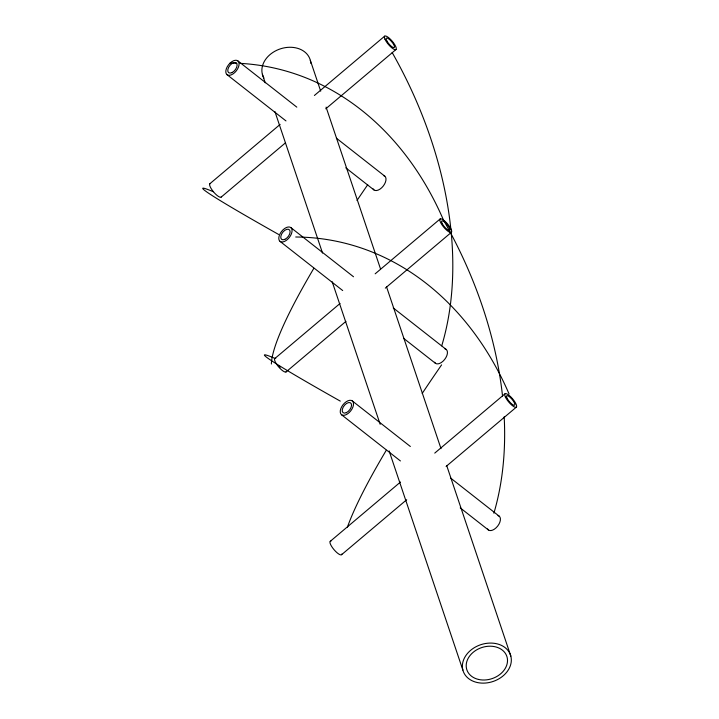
<?xml version="1.0" encoding="UTF-8"?>
<svg xmlns="http://www.w3.org/2000/svg" width="719" height="719" viewBox="0 0 719 719"><rect width="100%" height="100%" fill="white"/><g stroke="black" fill="none" stroke-linecap="round" stroke-linejoin="round"><path stroke-width="1.08" d="M209.885 183.722L280.131 124.414M314.401 95.474L384.656 36.166M221.236 197.069L285.488 142.82M325.752 108.821L396.007 49.512M340.06 303.463L274.982 358.404A339.763 7.63 28 0 0 340.285 401.121M375.165 273.822L440.244 218.873M286 371.984L345.938 321.375M385.321 288.121L451.253 232.453A8.763 2.508 49.8 0 0 444.98 221.272A8.763 2.508 49.8 0 0 441.008 223.276A8.763 2.508 49.8 0 0 451.253 232.453M330.237 541.353L400.483 482.036M434.752 453.105L505.008 393.787M341.588 554.691L406.693 499.723M446.104 466.442L516.359 407.134M237.863 60.899A8.763 4.925 -51.9 0 1 233.091 73.877A8.763 4.925 -51.9 0 1 226.395 68.593A8.763 4.925 -51.9 0 1 237.863 60.899L296.803 107.14M336.384 138.192L384.773 176.146M227.033 74.677L285.973 120.918M345.794 167.842L373.943 189.924M290.844 227.599A8.763 4.925 -51.9 0 1 286.072 240.568A8.763 4.925 -51.9 0 1 279.376 235.293A8.763 4.925 -51.9 0 1 290.844 227.599L353.523 276.77M393.248 307.93L446.22 349.479M280.024 241.377L342.702 290.548M403.611 338.325L435.39 363.257M352.292 400.932A8.763 4.925 -51.9 0 1 347.52 413.901A8.763 4.925 -51.9 0 1 340.824 408.626A8.763 4.925 -51.9 0 1 352.292 400.932L410.351 446.481M450.822 478.225L499.202 516.179M341.471 414.71L400.411 460.942M460.232 507.875L488.381 529.957M310.32 60.306L320.701 91.16M326.075 107.113L380.495 268.834M386.579 286.926L441.008 448.647M446.733 465.669L510.832 656.114A24.985 19.386 -18.6 0 1 479.151 682.861A24.985 19.386 -18.6 0 1 470.594 650.353A24.985 19.386 -18.6 0 1 510.832 656.114M262.372 74.3L265.239 82.811M274.91 111.535L322.525 253.043M332.196 281.767L380.18 424.336M389.132 450.93L462.883 670.108M240.11 63.362A339.763 265.266 -79.8 0 1 443.479 220.05A339.763 227.069 58.8 0 1 502.536 396.061M230.116 63.065A339.763 265.266 -79.8 0 1 236.785 63.209M504.19 416.759A339.763 227.069 58.8 0 1 493.89 513.195M295.716 237A339.763 265.266 -79.8 0 1 509.079 393.985M286.405 371.453A8.763 2.508 49.8 0 1 278.19 366.348A8.763 2.508 49.8 0 1 275.763 358.332M347.43 527.126A339.763 45.827 -52.2 0 1 386.265 450.283M422.197 393.455A339.763 45.827 -52.2 0 1 441.592 364.884M278.621 234.457A339.763 7.63 28 0 1 213.318 191.739M271.378 364.021A339.763 45.827 -52.2 0 1 313.861 268.277M357.001 200.457A339.763 45.827 -52.2 0 1 367.724 184.72M392.179 52.559A339.763 227.069 58.8 0 1 450.921 229.747M451.137 231.869A339.763 227.069 58.8 0 1 441.736 345.812M263.927 78.047A24.985 19.386 -18.6 0 1 280.778 48.721A24.985 19.386 -18.6 0 1 310.797 63.326M445.034 348.931A8.763 4.925 -51.9 0 1 444.675 359.419A8.763 4.925 -51.9 0 1 434.582 362.232M341.867 554.025A8.763 2.508 49.8 0 1 334.065 549.729A8.763 2.508 49.8 0 1 330.902 541.137M221.515 196.404A8.763 2.508 49.8 0 1 213.714 192.099A8.763 2.508 49.8 0 1 210.55 183.516M383.587 175.589A8.763 4.925 -51.9 0 1 383.227 186.086A8.763 4.925 -51.9 0 1 373.134 188.899M498.015 515.622A8.763 4.925 -51.9 0 1 497.656 526.11A8.763 4.925 -51.9 0 1 487.563 528.932M280.104 367.391A6.165 1.762 49.8 0 1 279.035 366.196M478.45 679.428A21.094 16.366 -18.6 0 0 507.407 658.802A21.094 16.366 -18.6 0 0 474.72 651.108A21.094 16.366 -18.6 0 0 478.45 679.428M284.85 239.355A6.165 3.46 -51.9 0 0 289.748 230.233A6.165 3.46 -51.9 0 0 281.704 233.882A6.165 3.46 -51.9 0 0 284.85 239.355M505.367 396.942A8.763 2.508 49.8 0 0 515.685 407.349A8.763 2.508 49.8 0 0 510.993 397.086A8.763 2.508 49.8 0 0 505.367 396.942M507.452 398.964A6.165 1.762 49.8 0 0 514.624 405.201A6.165 1.762 49.8 0 0 509.978 397.212A6.165 1.762 49.8 0 0 507.452 398.964M385.016 39.32A8.763 2.508 49.8 0 0 395.333 49.719A8.763 2.508 49.8 0 0 390.642 39.464A8.763 2.508 49.8 0 0 385.016 39.32M387.101 41.343A6.165 1.762 49.8 0 0 394.264 47.58A6.165 1.762 49.8 0 0 389.626 39.59A6.165 1.762 49.8 0 0 387.101 41.343M231.869 72.655A6.165 3.46 -51.9 0 0 236.758 63.533A6.165 3.46 -51.9 0 0 228.714 67.182A6.165 3.46 -51.9 0 0 231.869 72.655M346.297 412.688A6.165 3.46 -51.9 0 0 351.196 403.566A6.165 3.46 -51.9 0 0 343.152 407.215A6.165 3.46 -51.9 0 0 346.297 412.688M442.518 224.166A6.165 1.762 49.8 0 0 449.69 230.404A6.165 1.762 49.8 0 0 445.043 222.423A6.165 1.762 49.8 0 0 442.518 224.166"/></g></svg>
